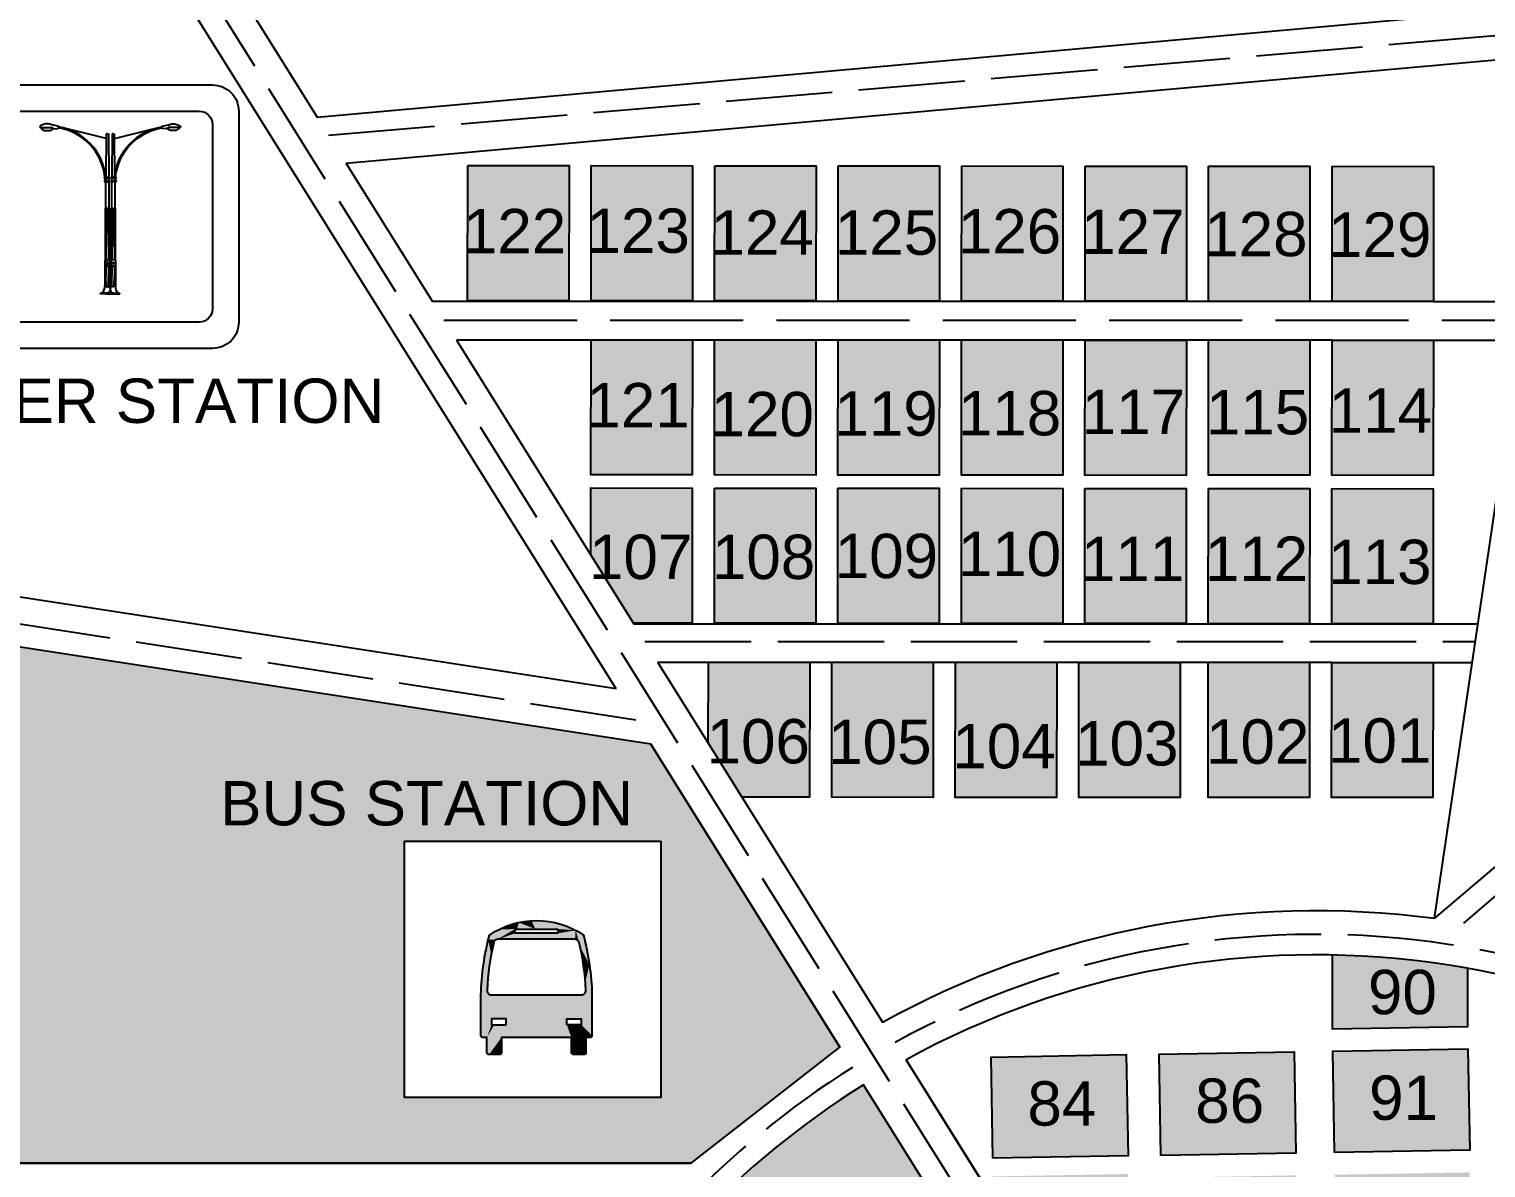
# Model space of a CAD drawing. Header units: metres. Extents: x 368 to 3789, y -155 to 1148.
# Drawn here: x 802.9 to 934.4, y 804.7 to 907.4 of the extents above; entities that cross this region are included whole.
import ezdxf

# ---------------------------------------------------------------- set-up
doc = ezdxf.new("R2010")
doc.units = ezdxf.units.M
doc.linetypes.add('ACAD_ISO02W100', pattern=[15, 12, -3])
doc.styles.get("Standard").update_dxf_attribs({"font": 'arial.ttf'})

# ---------------------------------------------------------------- blocks, each defined once
blk = doc.blocks.new('A$C32DE13C8')
at = {"color": 142, "true_color": 0x0094d4}
for points in [[(1000, 1000), (1000, 0), (0, 0), (0, 1000)], [(598.6, 656.7), (598.6, 640), (431.9, 640), (431.9, 656.7)], [(396.9, 283.3), (396.9, 306.7), (340.2, 306.7), (340.2, 283.3)], [(633.6, 283.3), (633.6, 306.7), (690.2, 306.7), (690.2, 283.3)]]:
    blk.add_lwpolyline(points, close=True, dxfattribs=at)
for points in [[(731.9, 400), (731.9, 241.7, -0.414214), (723.6, 233.3), (708.6, 233.3), (708.6, 175, -0.414214), (700.2, 166.7), (660.2, 166.7, -0.414214), (651.9, 175), (651.9, 233.3), (378.6, 233.3), (378.6, 175, -0.414214), (370.2, 166.7), (330.2, 166.7, -0.414214), (321.9, 175), (321.9, 233.3), (306.9, 233.3, -0.414214), (298.6, 241.7), (298.6, 400, -0.058206), (331.9, 633.3, -0.309091), (698.6, 633.3, -0.058206)], [(691.3, 400, 0.427088), (708, 417.4, 0.047534), (681.9, 603.9, 0.347294), (665.7, 616.7), (364.8, 616.7, 0.347294), (348.6, 603.9, 0.047534), (322.5, 417.4, 0.427088), (339.2, 400)]]:
    blk.add_lwpolyline(points, format="xyb", close=True, dxfattribs=at)
at = {"color": 142, "linetype": 'Continuous', "true_color": 0x0094d4}
for points in [[(431.9, 656.7), (446, 682.5), (435.8, 680.1)], [(431.9, 656.7), (439.8, 656.7), (446, 682.5)], [(511, 656.7), (446, 682.5), (439.8, 656.7)], [(511, 656.7), (450.1, 683.4), (446, 682.5)], [(511, 656.7), (454.2, 684.2), (450.1, 683.4)], [(511, 656.7), (458.3, 685), (454.2, 684.2)], [(511, 656.7), (462.5, 685.7), (458.3, 685)], [(511, 656.7), (466.6, 686.3), (462.5, 685.7)], [(511, 656.7), (470.8, 686.9), (466.6, 686.3)], [(511, 656.7), (475, 687.5), (470.8, 686.9)], [(511, 656.7), (479.1, 688), (475, 687.5)], [(511, 656.7), (483.3, 688.4), (479.1, 688)], [(511, 656.7), (487.5, 688.8), (483.3, 688.4)], [(511, 656.7), (491.7, 689.1), (487.5, 688.8)], [(511, 656.7), (495.9, 689.4), (491.7, 689.1)], [(668.1, 651.8), (513.7, 690), (495.9, 689.4)], [(668.1, 651.8), (495.9, 689.4), (598.6, 656.7)], [(495.9, 689.4), (511, 656.7), (598.6, 656.7)], [(668.1, 651.8), (531.6, 689.6), (513.7, 690)], [(668.1, 651.8), (549.4, 688.2), (531.6, 689.6)], [(668.1, 651.8), (567, 685.8), (549.4, 688.2)], [(668.1, 651.8), (584.6, 682.5), (567, 685.8)], [(668.1, 651.8), (601.9, 678.2), (584.6, 682.5)], [(362.9, 616.6), (431.9, 656.7), (327.1, 614.3)], [(431.9, 656.7), (331.9, 633.3), (327.1, 614.3)], [(431.9, 656.7), (340.6, 639.1), (331.9, 633.3)], [(431.9, 656.7), (349.5, 644.5), (340.6, 639.1)], [(431.9, 656.7), (358.5, 649.7), (349.5, 644.5)], [(431.9, 656.7), (367.7, 654.6), (358.5, 649.7)], [(362.9, 616.6), (364.8, 616.7), (431.9, 656.7)], [(364.8, 616.7), (431.9, 640), (431.9, 656.7)], [(364.8, 616.7), (435.8, 640), (431.9, 640)], [(364.8, 616.7), (430.3, 616.7), (435.8, 640)], [(431.9, 656.7), (377.1, 659.2), (367.7, 654.6)], [(431.9, 656.7), (386.6, 663.4), (377.1, 659.2)], [(431.9, 656.7), (396.2, 667.4), (386.6, 663.4)], [(431.9, 656.7), (405.9, 671.1), (396.2, 667.4)], [(431.9, 656.7), (415.8, 674.4), (405.9, 671.1)], [(431.9, 656.7), (425.8, 677.4), (415.8, 674.4)], [(431.9, 656.7), (435.8, 680.1), (425.8, 677.4)], [(529.6, 616.7), (435.8, 640), (430.3, 616.7)], [(529.6, 616.7), (518.8, 640), (435.8, 640)], [(598.6, 640), (518.8, 640), (529.6, 616.7)], [(665.7, 616.7), (668.1, 651.8), (529.6, 616.7)], [(668.1, 651.8), (598.6, 640), (529.6, 616.7)], [(668.1, 651.8), (598.6, 656.7), (598.6, 640)], [(668.1, 651.8), (619, 673), (601.9, 678.2)], [(668.1, 651.8), (635.7, 666.8), (619, 673)], [(668.1, 651.8), (652.1, 659.8), (635.7, 666.8)], [(665.7, 616.7), (667.6, 616.6), (668.1, 651.8)], [(667.6, 616.6), (669.4, 616.3), (668.1, 651.8)], [(669.4, 616.3), (671.2, 615.7), (668.1, 651.8)], [(671.2, 615.7), (672.9, 615), (668.1, 651.8)], [(672.9, 615), (674.5, 614.1), (668.1, 651.8)], [(674.5, 614.1), (676, 613.1), (668.1, 651.8)], [(676, 613.1), (677.4, 611.8), (668.1, 651.8)], [(677.4, 611.8), (678.7, 610.5), (668.1, 651.8)], [(678.7, 610.5), (679.8, 609), (668.1, 651.8)], [(679.8, 609), (680.7, 607.3), (668.1, 651.8)], [(680.7, 607.3), (681.4, 605.6), (668.1, 651.8)], [(681.4, 605.6), (681.9, 603.9), (668.1, 651.8)], [(681.9, 603.9), (722, 517.6), (668.1, 651.8)], [(722, 517.6), (683.6, 643), (668.1, 651.8)], [(722, 517.6), (698.6, 633.3), (683.6, 643)], [(722, 517.6), (703.4, 614.3), (698.6, 633.3)], [(327.1, 614.3), (298.6, 240.6), (298.9, 239.5)], [(327.1, 614.3), (298.6, 241.7), (298.6, 240.6)], [(327.1, 614.3), (298.6, 400), (298.6, 241.7)], [(327.1, 614.3), (299.3, 419.7), (298.6, 400)], [(327.1, 614.3), (298.9, 239.5), (299.2, 238.5)], [(327.1, 614.3), (299.2, 238.5), (299.7, 237.5)], [(327.1, 614.3), (300.3, 439.3), (299.3, 419.7)], [(327.1, 614.3), (299.7, 237.5), (300.3, 236.6)], [(327.1, 614.3), (300.3, 236.6), (301, 235.8)], [(327.1, 614.3), (301.8, 459), (300.3, 439.3)], [(327.1, 614.3), (301, 235.8), (301.8, 235.1)], [(327.1, 614.3), (301.8, 235.1), (302.7, 234.4)], [(327.1, 614.3), (303.6, 478.6), (301.8, 459)], [(327.1, 614.3), (302.7, 234.4), (303.7, 234)], [(327.1, 614.3), (305.9, 498.1), (303.6, 478.6)], [(327.1, 614.3), (303.7, 234), (304.8, 233.6)], [(327.1, 614.3), (304.8, 233.6), (305.8, 233.4)], [(327.1, 614.3), (305.8, 233.4), (306.9, 233.3)], [(327.1, 614.3), (308.5, 517.6), (305.9, 498.1)], [(327.1, 614.3), (306.9, 233.3), (324.4, 448.8)], [(327.1, 614.3), (311.4, 537.1), (308.5, 517.6)], [(327.1, 614.3), (314.8, 556.5), (311.4, 537.1)], [(327.1, 614.3), (318.5, 575.8), (314.8, 556.5)], [(327.1, 614.3), (322.6, 595.1), (318.5, 575.8)], [(327.1, 614.3), (324.4, 448.8), (325.7, 464.4)], [(327.1, 614.3), (325.7, 464.4), (327.3, 480.1)], [(361.1, 616.3), (362.9, 616.6), (327.1, 614.3)], [(359.3, 615.7), (361.1, 616.3), (327.1, 614.3)], [(357.6, 615), (359.3, 615.7), (327.1, 614.3)], [(356, 614.1), (357.6, 615), (327.1, 614.3)], [(348.6, 603.9), (327.1, 614.3), (345, 588.5)], [(348.6, 603.9), (349.1, 605.6), (327.1, 614.3)], [(349.1, 605.6), (349.8, 607.3), (327.1, 614.3)], [(349.8, 607.3), (350.7, 609), (327.1, 614.3)], [(350.7, 609), (351.8, 610.5), (327.1, 614.3)], [(351.8, 610.5), (353.1, 611.8), (327.1, 614.3)], [(353.1, 611.8), (354.4, 613.1), (327.1, 614.3)], [(354.4, 613.1), (356, 614.1), (327.1, 614.3)], [(327.1, 614.3), (341.8, 573.2), (345, 588.5)], [(327.1, 614.3), (338.7, 557.8), (341.8, 573.2)], [(327.1, 614.3), (336, 542.3), (338.7, 557.8)], [(327.1, 614.3), (333.4, 526.8), (336, 542.3)], [(327.1, 614.3), (331.1, 511.2), (333.4, 526.8)], [(327.1, 614.3), (329.1, 495.7), (331.1, 511.2)], [(327.1, 614.3), (327.3, 480.1), (329.1, 495.7)], [(681.9, 603.9), (685.4, 588.5), (722, 517.6)], [(685.4, 588.5), (688.7, 573.2), (722, 517.6)], [(688.7, 573.2), (691.7, 557.8), (722, 517.6)], [(722, 517.6), (707.9, 595.1), (703.4, 614.3)], [(722, 517.6), (712, 575.8), (707.9, 595.1)], [(722, 517.6), (715.7, 556.5), (712, 575.8)], [(707.9, 415.2), (690.2, 283.3), (722, 517.6)], [(690.2, 283.3), (724.6, 498.1), (722, 517.6)], [(691.7, 557.8), (694.5, 542.3), (722, 517.6)], [(694.5, 542.3), (697.1, 526.8), (722, 517.6)], [(697.1, 526.8), (699.4, 511.2), (722, 517.6)], [(699.4, 511.2), (701.4, 495.7), (722, 517.6)], [(701.4, 495.7), (703.2, 480.1), (722, 517.6)], [(703.2, 480.1), (704.8, 464.4), (722, 517.6)], [(704.8, 464.4), (706.1, 448.8), (722, 517.6)], [(706.1, 448.8), (707.1, 433.1), (722, 517.6)], [(707.1, 433.1), (708, 417.4), (722, 517.6)], [(708, 417.4), (707.9, 415.2), (722, 517.6)], [(722, 517.6), (719.1, 537.1), (715.7, 556.5)], [(690.2, 283.3), (726.8, 478.6), (724.6, 498.1)], [(690.2, 283.3), (728.7, 459), (726.8, 478.6)], [(690.2, 283.3), (730.1, 439.3), (728.7, 459)], [(306.9, 233.3), (323.3, 433.1), (324.4, 448.8)], [(306.9, 233.3), (322.5, 417.4), (323.3, 433.1)], [(306.9, 233.3), (322.6, 415.2), (322.5, 417.4)], [(306.9, 233.3), (322.9, 412.9), (322.6, 415.2)], [(306.9, 233.3), (340.2, 306.7), (322.9, 412.9)], [(340.2, 306.7), (323.6, 410.8), (322.9, 412.9)], [(340.2, 306.7), (324.5, 408.8), (323.6, 410.8)], [(340.2, 306.7), (325.7, 406.9), (324.5, 408.8)], [(340.2, 306.7), (327.1, 405.1), (325.7, 406.9)], [(340.2, 306.7), (328.8, 403.6), (327.1, 405.1)], [(340.2, 306.7), (330.6, 402.4), (328.8, 403.6)], [(340.2, 306.7), (332.6, 401.3), (330.6, 402.4)], [(340.2, 306.7), (334.7, 400.6), (332.6, 401.3)], [(340.2, 306.7), (336.9, 400.2), (334.7, 400.6)], [(340.2, 306.7), (339.2, 400), (336.9, 400.2)], [(340.2, 306.7), (378.6, 400), (339.2, 400)], [(340.2, 306.7), (356.3, 306.7), (378.6, 400)], [(378.6, 400), (356.3, 306.7), (396.9, 306.7)], [(378.6, 400), (396.9, 306.7), (629.8, 400)], [(396.9, 306.7), (396.9, 283.3), (629.8, 400)], [(396.9, 283.3), (633.6, 306.7), (629.8, 400)], [(633.6, 306.7), (673, 306.7), (629.8, 400)], [(691.3, 400), (629.8, 400), (673, 306.7)], [(691.3, 400), (673, 306.7), (690.2, 306.7)], [(690.2, 283.3), (731.2, 419.7), (730.1, 439.3)], [(690.2, 283.3), (731.9, 400), (731.2, 419.7)], [(707.9, 415.2), (707.6, 412.9), (690.2, 283.3)], [(707.6, 412.9), (706.9, 410.8), (690.2, 283.3)], [(706.9, 410.8), (706, 408.8), (690.2, 283.3)], [(706, 408.8), (704.8, 406.9), (690.2, 283.3)], [(704.8, 406.9), (703.3, 405.1), (690.2, 283.3)], [(703.3, 405.1), (701.7, 403.6), (690.2, 283.3)], [(701.7, 403.6), (699.9, 402.4), (690.2, 283.3)], [(699.9, 402.4), (697.9, 401.3), (690.2, 283.3)], [(697.9, 401.3), (695.7, 400.6), (690.2, 283.3)], [(695.7, 400.6), (693.5, 400.2), (690.2, 283.3)], [(693.5, 400.2), (691.3, 400), (690.2, 283.3)], [(690.2, 283.3), (731.9, 241.7), (731.9, 400)], [(691.3, 400), (690.2, 306.7), (690.2, 283.3)], [(306.9, 233.3), (321.9, 233.3), (340.2, 306.7)], [(321.9, 233.3), (340.2, 283.3), (340.2, 306.7)], [(396.9, 283.3), (633.6, 283.3), (633.6, 306.7)], [(321.9, 233.3), (323.7, 169.9), (350.7, 283.3)], [(321.9, 233.3), (350.7, 283.3), (340.2, 283.3)], [(321.9, 233.3), (323.4, 170.2), (323.7, 169.9)], [(321.9, 233.3), (323.1, 170.6), (323.4, 170.2)], [(321.9, 233.3), (322.9, 171), (323.1, 170.6)], [(321.9, 233.3), (322.7, 171.4), (322.9, 171)], [(321.9, 233.3), (322.5, 171.9), (322.7, 171.4)], [(321.9, 233.3), (322.4, 172.3), (322.5, 171.9)], [(321.9, 233.3), (322.2, 172.7), (322.4, 172.3)], [(321.9, 233.3), (322.1, 173.2), (322.2, 172.7)], [(321.9, 233.3), (322, 173.6), (322.1, 173.2)], [(321.9, 233.3), (322, 174.1), (322, 173.6)], [(321.9, 233.3), (321.9, 174.5), (322, 174.1)], [(321.9, 233.3), (321.9, 175), (321.9, 174.5)], [(396.9, 283.3), (323.7, 169.9), (324.1, 169.4)], [(396.9, 283.3), (350.7, 283.3), (323.7, 169.9)], [(396.9, 283.3), (324.1, 169.4), (324.5, 168.9)], [(396.9, 283.3), (324.5, 168.9), (325, 168.5)], [(396.9, 283.3), (325, 168.5), (325.5, 168.1)], [(396.9, 283.3), (325.5, 168.1), (326, 167.8)], [(396.9, 283.3), (326, 167.8), (326.6, 167.5)], [(396.9, 283.3), (326.6, 167.5), (327.2, 167.3)], [(396.9, 283.3), (327.2, 167.3), (327.8, 167)], [(396.9, 283.3), (327.8, 167), (328.4, 166.9)], [(396.9, 283.3), (328.4, 166.9), (329, 166.8)], [(396.9, 283.3), (329, 166.8), (329.6, 166.7)], [(396.9, 283.3), (329.6, 166.7), (330.2, 166.7)], [(396.9, 283.3), (330.2, 166.7), (378.6, 233.3)], [(330.2, 166.7), (378.6, 175), (378.6, 233.3)], [(396.9, 283.3), (378.6, 233.3), (651.9, 233.3)], [(396.9, 283.3), (651.9, 233.3), (633.6, 283.3)], [(651.9, 233.3), (683.8, 283.3), (633.6, 283.3)], [(651.9, 233.3), (708.6, 229.9), (683.8, 283.3)], [(651.9, 233.3), (708.6, 175), (708.6, 229.9)], [(651.9, 233.3), (708.5, 173.9), (708.6, 175)], [(651.9, 233.3), (708.3, 172.8), (708.5, 173.9)], [(651.9, 233.3), (707.9, 171.8), (708.3, 172.8)], [(651.9, 233.3), (707.5, 170.8), (707.9, 171.8)], [(651.9, 233.3), (706.9, 169.9), (707.5, 170.8)], [(651.9, 233.3), (706.1, 169.1), (706.9, 169.9)], [(651.9, 233.3), (705.3, 168.4), (706.1, 169.1)], [(651.9, 233.3), (704.4, 167.8), (705.3, 168.4)], [(651.9, 233.3), (703.4, 167.3), (704.4, 167.8)], [(651.9, 233.3), (702.4, 167), (703.4, 167.3)], [(651.9, 233.3), (701.3, 166.7), (702.4, 167)], [(651.9, 233.3), (700.2, 166.7), (701.3, 166.7)], [(651.9, 233.3), (660.2, 166.7), (700.2, 166.7)], [(651.9, 233.3), (659.2, 166.7), (660.2, 166.7)], [(651.9, 233.3), (658.1, 167), (659.2, 166.7)], [(651.9, 233.3), (657.1, 167.3), (658.1, 167)], [(651.9, 233.3), (656.1, 167.8), (657.1, 167.3)], [(651.9, 233.3), (655.2, 168.4), (656.1, 167.8)], [(651.9, 233.3), (654.3, 169.1), (655.2, 168.4)], [(651.9, 233.3), (653.6, 169.9), (654.3, 169.1)], [(651.9, 233.3), (653, 170.8), (653.6, 169.9)], [(651.9, 233.3), (652.5, 171.8), (653, 170.8)], [(651.9, 233.3), (652.2, 172.8), (652.5, 171.8)], [(651.9, 233.3), (652, 173.9), (652.2, 172.8)], [(651.9, 233.3), (651.9, 175), (652, 173.9)], [(690.2, 283.3), (683.8, 283.3), (708.6, 229.9)], [(690.2, 283.3), (731.8, 240.6), (731.9, 241.7)], [(690.2, 283.3), (731.6, 239.5), (731.8, 240.6)], [(690.2, 283.3), (731.3, 238.5), (731.6, 239.5)], [(690.2, 283.3), (730.8, 237.5), (731.3, 238.5)], [(690.2, 283.3), (730.2, 236.6), (730.8, 237.5)], [(690.2, 283.3), (729.5, 235.8), (730.2, 236.6)], [(690.2, 283.3), (728.6, 235.1), (729.5, 235.8)], [(690.2, 283.3), (727.7, 234.4), (728.6, 235.1)], [(690.2, 283.3), (726.8, 234), (727.7, 234.4)], [(690.2, 283.3), (725.7, 233.6), (726.8, 234)], [(690.2, 283.3), (724.7, 233.4), (725.7, 233.6)], [(690.2, 283.3), (723.6, 233.3), (724.7, 233.4)], [(690.2, 283.3), (708.6, 233.3), (723.6, 233.3)], [(690.2, 283.3), (708.6, 229.9), (708.6, 233.3)], [(330.2, 166.7), (378.5, 173.9), (378.6, 175)], [(330.2, 166.7), (378.3, 172.8), (378.5, 173.9)], [(330.2, 166.7), (377.9, 171.8), (378.3, 172.8)], [(330.2, 166.7), (377.5, 170.8), (377.9, 171.8)], [(330.2, 166.7), (376.9, 169.9), (377.5, 170.8)], [(330.2, 166.7), (376.1, 169.1), (376.9, 169.9)], [(330.2, 166.7), (375.3, 168.4), (376.1, 169.1)], [(330.2, 166.7), (374.4, 167.8), (375.3, 168.4)], [(330.2, 166.7), (373.4, 167.3), (374.4, 167.8)], [(330.2, 166.7), (372.4, 167), (373.4, 167.3)], [(330.2, 166.7), (371.3, 166.7), (372.4, 167)], [(330.2, 166.7), (370.2, 166.7), (371.3, 166.7)]]:
    blk.add_solid(points, dxfattribs=at)
blk = doc.blocks.new('streetlight016')
for p, q in [((-5250, 9234), (-5250, 9216)), ((-5117, 9336), (-5224, 9277)), ((-4291, 9264), (-4627, 9325)), ((-4268, 9174), (-4268, 9235)), ((-5220, 9186), (-4609, 9186)), ((-4570, 9167), (-4551, 9144)), ((-4513, 9126), (-4299, 9144)), ((-1772, 8612), (-3891, 9136)), ((-1770, 8851), (-1789, 6581)), ((-1710, 8851), (-1770, 8851)), ((-1710, 8851), (-1650, 8851)), ((-1650, 8851), (-1632, 6581)), ((-1860, 6531), (-1860, 6581)), ((-1609, 6531), (-1860, 6531)), ((-1860, 6384), (-1860, 6338)), ((-1609, 6384), (-1860, 6384)), ((-1860, 6338), (-1609, 6338)), ((-1856, 6581), (-1609, 6581)), ((-1838, 6598), (-1838, 6581)), ((-1838, 6531), (-1836, 6384)), ((-1836, 6338), (-1836, 6320)), ((-1836, 6320), (-1791, 6319)), ((-1791, 6338), (-1835, 851)), ((-1789, 6531), (-1790, 6384)), ((-1631, 6531), (-1630, 6384)), ((-1630, 6338), (-1585, 851)), ((-1609, 6581), (-1609, 6531)), ((-1609, 6384), (-1609, 6338)), ((-1752, 4906), (-1774, 2267)), ((-1722, 4935), (-1710, 4935)), ((-1698, 4935), (-1710, 4935)), ((-1668, 4906), (-1647, 2267)), ((-1777, 1863), (-1781, 1357)), ((-1727, 1912), (-1710, 1912)), ((-1710, 2217), (-1724, 2217)), ((-1710, 2217), (-1697, 2217)), ((-1693, 1912), (-1710, 1912)), ((-1643, 1863), (-1639, 1357)), ((-1769, 851), (-1781, 1357)), ((-1718, 802), (-1701, 802)), ((-1684, 802), (-1701, 802)), ((-1635, 853), (-1639, 1359))]:
    blk.add_line(p, q)
at = {"linetype": 'ByBlock'}
for p, q in [((-1355, 471), (-2065, 471)), ((-2065, 440), (-2065, 471)), ((-1355, 440), (-2065, 440)), ((-1355, 440), (-1355, 471))]:
    blk.add_line(p, q, dxfattribs=at)
for centre, radius, start, end in [((-5200, 9234), 50, 118.7947, 180), ((-5220, 9216), 30, 180, 270), ((-4366, 6791), 2654, 103.91236, 106.43701), ((-4871, 8754), 628, 89.84483, 102.21824), ((-4871, 8754), 628, 77.47142, 89.84483), ((-4822, 8977), 399, 61.93802, 77.47142), ((-4747, 9117), 240, 59.95792, 61.93802), ((-4298, 9235), 30, 360, 75.5245), ((-4769, 6275), 2998, 6.1588, 80.3777), ((-5105, 9205), 98.3, 191.46051, 217.87339), ((-4993, 9292), 240, 217.87339, 241.93802), ((-4919, 9433), 399, 241.93802, 257.47142), ((-4869, 9656), 628, 257.47142, 269.84483), ((-4869, 9656), 628, 269.84483, 282.21824), ((-4821, 9432), 399, 282.21824, 297.75164), ((-4747, 9292), 240, 297.75164, 321.81628), ((-4609, 9136), 50, 39.49119, 90), ((-4635, 9204), 98.3, 321.81628, 325.46079), ((-4512, 9176), 50, 219.49119, 268.95907), ((-4298, 9174), 30, 268.95907, 0), ((-4769, 6273), 2949, 6.331, 80.21353), ((-1722, 4905), 30, 90, 179.53448), ((-1698, 4905), 30, 0.46552, 90), ((-1727, 1862), 50, 90, 179.53448), ((-1724, 2267), 50, 179.53448, 270), ((-1710, 2051), 54.2, 90, 270), ((-1710, 2051), 54.2, 270, 90), ((-1697, 2267), 50, 270, 0.46552), ((-1693, 1862), 50, 0.46552, 90), ((-1719, 852), 50, 181.39655, 270.93104), ((-1685, 852), 50, 270.93104, 0.46552)]:
    blk.add_arc(centre, radius, start, end)
for centre, start, end in [((-2493, 855), 324.26318, 359.63171), ((-927, 856), 180.36829, 215.73682)]:
    blk.add_arc(centre, 658, start, end, dxfattribs=at)

msp = doc.modelspace()

# ---------------------------------------------------------------- hatches: boundary and pattern name
h = msp.add_hatch(color=105)
h.dxf.hatch_style = 1
h.paths.add_polyline_path([(851.65, 895.1), (842.51, 895.1), (842.5, 882.91), (851.64, 882.91)])
h.paths.add_polyline_path([(862.79, 895.09), (853.65, 895.1), (853.64, 882.91), (862.78, 882.9)])
h.paths.add_polyline_path([(873.93, 895.08), (864.79, 895.09), (864.78, 882.9), (873.92, 882.89)])
h.paths.add_polyline_path([(885.07, 895.07), (875.93, 895.08), (875.92, 882.89), (885.06, 882.88)])
h.paths.add_polyline_path([(896.21, 895.06), (887.07, 895.07), (887.06, 882.88), (896.2, 882.87)])
h.paths.add_polyline_path([(907.35, 895.05), (898.21, 895.06), (898.2, 882.87), (907.34, 882.86)])
h.paths.add_polyline_path([(918.49, 895.04), (909.35, 895.05), (909.34, 882.86), (918.48, 882.85)])
h.paths.add_polyline_path([(929.63, 895.03), (920.49, 895.04), (920.48, 882.85), (929.62, 882.84)])
h.paths.add_polyline_path([(929.62, 879.35), (920.48, 879.36), (920.47, 867.17), (929.61, 867.16)])
h.paths.add_polyline_path([(929.61, 865.96), (920.47, 865.97), (920.46, 853.78), (929.6, 853.77)])
h.paths.add_polyline_path([(929.6, 850.28), (920.46, 850.29), (920.44, 838.1), (929.58, 838.09)])
h.paths.add_polyline_path([(918.46, 850.29), (909.32, 850.3), (909.3, 838.11), (918.44, 838.1)])
h.paths.add_polyline_path([(906.78, 850.28), (897.64, 850.29), (897.63, 838.1), (906.77, 838.09)])
h.paths.add_polyline_path([(884.5, 850.3), (875.36, 850.31), (875.35, 838.12), (884.49, 838.11)])
h.paths.add_polyline_path([(895.64, 850.29), (886.5, 850.3), (886.49, 838.11), (895.63, 838.1)])
h.paths.add_polyline_path([(873.36, 850.31), (864.22, 850.32), (864.21, 843.01), (867.26, 838.12), (873.35, 838.12)])
h.paths.add_polyline_path([(873.91, 866.01), (864.77, 866.02), (864.76, 853.83), (873.9, 853.82)])
h.paths.add_polyline_path([(885.05, 866), (875.91, 866.01), (875.9, 853.82), (885.04, 853.81)])
h.paths.add_polyline_path([(896.19, 865.99), (887.05, 866), (887.04, 853.81), (896.18, 853.8)])
h.paths.add_polyline_path([(907.33, 865.98), (898.19, 865.99), (898.18, 853.8), (907.32, 853.79)])
h.paths.add_polyline_path([(918.47, 865.97), (909.33, 865.98), (909.32, 853.79), (918.46, 853.78)])
h.paths.add_polyline_path([(918.48, 879.36), (909.34, 879.37), (909.33, 867.18), (918.47, 867.17)])
h.paths.add_polyline_path([(907.34, 879.35), (898.2, 879.36), (898.19, 867.17), (907.33, 867.16)])
h.paths.add_polyline_path([(896.2, 879.36), (887.06, 879.37), (887.05, 867.18), (896.19, 867.17)])
h.paths.add_polyline_path([(885.06, 879.37), (875.92, 879.38), (875.91, 867.19), (885.05, 867.18)])
h.paths.add_polyline_path([(873.92, 879.38), (864.78, 879.39), (864.77, 867.2), (873.91, 867.19)])
h.paths.add_polyline_path([(862.78, 879.39), (853.64, 879.4), (853.63, 867.21), (862.77, 867.2)])
h.paths.add_polyline_path([(862.77, 866.02), (853.63, 866.03), (853.62, 859.95), (857.45, 853.83), (862.76, 853.83)])
h.paths.add_polyline_path([(841.08, 886.19), (852.41, 886.19), (852.41, 892.21), (841.08, 892.21)], flags=9)
h.paths.add_polyline_path([(852.2, 886.13), (863.57, 886.13), (863.57, 892.26), (852.2, 892.26)], flags=9)
h.paths.add_polyline_path([(863.4, 886.06), (874.73, 886.06), (874.73, 892.08), (863.4, 892.08)], flags=9)
h.paths.add_polyline_path([(874.61, 885.97), (885.98, 885.97), (885.98, 892.1), (874.61, 892.1)], flags=9)
h.paths.add_polyline_path([(885.7, 886.09), (897.06, 886.09), (897.06, 892.22), (885.7, 892.22)], flags=9)
h.paths.add_polyline_path([(896.84, 886.14), (908.18, 886.14), (908.18, 892.16), (896.84, 892.16)], flags=9)
h.paths.add_polyline_path([(907.93, 885.84), (919.3, 885.84), (919.3, 891.96), (907.93, 891.96)], flags=9)
h.paths.add_polyline_path([(919.1, 885.78), (930.47, 885.78), (930.47, 891.91), (919.1, 891.91)], flags=9)
h.paths.add_polyline_path([(919.18, 870), (930.51, 870), (930.51, 876.02), (919.18, 876.02)], flags=9)
h.paths.add_polyline_path([(919.11, 856.27), (930.47, 856.27), (930.47, 862.4), (919.11, 862.4)], flags=9)
h.paths.add_polyline_path([(919.1, 840.15), (930.47, 840.15), (930.47, 846.28), (919.1, 846.28)], flags=9)
h.paths.add_polyline_path([(908.09, 840.06), (919.46, 840.06), (919.46, 846.19), (908.09, 846.19)], flags=9)
h.paths.add_polyline_path([(896.29, 839.89), (907.65, 839.89), (907.65, 846.02), (896.29, 846.02)], flags=9)
h.paths.add_polyline_path([(852.2, 870.48), (863.54, 870.48), (863.54, 876.51), (852.2, 876.51)], flags=9)
h.paths.add_polyline_path([(908.08, 869.77), (919.45, 869.77), (919.45, 875.9), (908.08, 875.9)], flags=9)
h.paths.add_polyline_path([(896.89, 869.89), (908.23, 869.89), (908.23, 875.91), (896.89, 875.91)], flags=9)
h.paths.add_polyline_path([(885.71, 869.68), (897.08, 869.68), (897.08, 875.81), (885.71, 875.81)], flags=9)
h.paths.add_polyline_path([(874.57, 869.65), (885.93, 869.65), (885.93, 875.78), (874.57, 875.78)], flags=9)
h.paths.add_polyline_path([(863.4, 869.6), (874.77, 869.6), (874.77, 875.73), (863.4, 875.73)], flags=9)
h.paths.add_polyline_path([(907.99, 856.64), (919.33, 856.64), (919.33, 862.66), (907.99, 862.66)], flags=9)
h.paths.add_polyline_path([(896.82, 856.62), (908.15, 856.62), (908.15, 862.64), (896.82, 862.64)], flags=9)
h.paths.add_polyline_path([(885.7, 856.99), (897.07, 856.99), (897.07, 863.12), (885.7, 863.12)], flags=9)
h.paths.add_polyline_path([(874.6, 856.8), (885.96, 856.8), (885.96, 862.92), (874.6, 862.92)], flags=9)
h.paths.add_polyline_path([(863.52, 856.72), (874.89, 856.72), (874.89, 862.85), (863.52, 862.85)], flags=9)
h.paths.add_polyline_path([(874.01, 840.04), (885.37, 840.04), (885.37, 846.17), (874.01, 846.17)], flags=9)
h.paths.add_polyline_path([(885.2, 839.65), (896.57, 839.65), (896.57, 845.78), (885.2, 845.78)], flags=9)
h.paths.add_polyline_path([(863.04, 840.1), (874.41, 840.1), (874.41, 846.22), (863.04, 846.22)], flags=9)
h.paths.add_polyline_path([(852.43, 856.72), (863.79, 856.72), (863.79, 862.84), (852.43, 862.84)], flags=9)
at = {"true_color": 0xb6b7b4}
h = msp.add_hatch(color=253, dxfattribs=at)
h.dxf.hatch_style = 1
h.paths.add_polyline_path([(876.09, 815.59), (859.02, 842.93), (801.78, 851.73), (801.78, 805.11), (862.68, 805.11)])
h.paths.add_polyline_path([(859.92, 811.06), (836.8, 811.06), (836.8, 834.18), (859.92, 834.18)], flags=16)
h.paths.add_polyline_path([(852.57, 825.02, 0.347294), (852.19, 825.32), (845.23, 825.32, 1.188297), (844.33, 825.15, 0.047335), (844.26, 820.71, 0.427088), (844.64, 820.31), (852.78, 820.31, 1.320035), (853.71, 820.74, 0.047335)], flags=0)
h.paths.add_polyline_path([(852.76, 817.61), (851.45, 817.61), (851.45, 818.15), (852.76, 818.15)], flags=0)
h.paths.add_polyline_path([(850.64, 825.86), (846.79, 825.86), (846.79, 826.24), (850.64, 826.24)], flags=0)
h.paths.add_polyline_path([(845.98, 817.61), (844.67, 817.61), (844.67, 818.15), (845.98, 818.15)], flags=0)
h.paths.add_polyline_path([(819.15, 834.49), (860.03, 834.49), (860.03, 840.7), (819.15, 840.7)], flags=24)
h = msp.add_hatch(color=105)
h.dxf.hatch_style = 1
h.paths.add_polyline_path([(928.2, 770.93), (916.01, 770.72), (916.15, 762.85, -0.183279), (927.53, 760.75), (928.37, 761.53)])
h.paths.add_polyline_path([(933.28, 782.01), (921.1, 781.8), (921.25, 772.66), (933.44, 772.88)])
h.paths.add_polyline_path([(949.71, 781.38), (949.71, 782.11), (937.52, 782.05), (937.56, 772.91), (940.62, 772.93)])
h.paths.add_polyline_path([(917.61, 781.74), (905.42, 781.53), (905.5, 776.92), (908.3, 772.44), (917.76, 772.6)])
h.paths.add_polyline_path([(917.41, 792.88), (905.22, 792.67), (905.38, 783.53), (917.57, 783.74)])
h.paths.add_polyline_path([(933.09, 793.15), (920.9, 792.94), (921.06, 783.8), (933.25, 784.01)])
h.paths.add_polyline_path([(949.66, 793.25), (937.47, 793.19), (937.52, 784.05), (949.71, 784.11)])
h.paths.add_polyline_path([(949.61, 804.39), (937.42, 804.33), (937.47, 795.19), (949.66, 795.25)])
h.paths.add_polyline_path([(965.34, 804.46), (953.15, 804.39), (953.2, 795.25), (964.69, 795.31), (965.38, 795.96)])
h.paths.add_polyline_path([(932.9, 804.29), (920.71, 804.08), (920.87, 794.94), (933.05, 795.15)])
h.paths.add_polyline_path([(917.22, 804.02), (905.03, 803.81), (905.19, 794.67), (917.38, 794.88)])
h.paths.add_polyline_path([(902.08, 804.14), (889.89, 803.93), (889.93, 801.84), (894.2, 795), (902.24, 795)])
h.paths.add_polyline_path([(901.92, 814.91), (889.73, 814.69), (889.89, 805.56), (902.08, 805.77)])
h.paths.add_polyline_path([(917.06, 815.16), (904.87, 814.94), (905.03, 805.81), (917.22, 806.02)])
h.paths.add_polyline_path([(932.74, 815.43), (920.55, 815.22), (920.71, 806.08), (932.9, 806.29)])
h.paths.add_polyline_path([(949.56, 815.53), (937.37, 815.47), (937.42, 806.33), (949.61, 806.39)])
h.paths.add_polyline_path([(932.7, 822.7, 0.03977), (920.51, 823.9), (920.51, 817.22), (932.7, 817.43)])
h.paths.add_polyline_path([(922.45, 797.01), (930.71, 797.01), (930.71, 803.13), (922.45, 803.13)], flags=24)
h.paths.add_polyline_path([(922.95, 786.15), (931.21, 786.15), (931.21, 792.29), (922.95, 792.29)], flags=24)
h.paths.add_polyline_path([(923.15, 774.73), (931.41, 774.73), (931.41, 780.85), (923.15, 780.85)], flags=24)
h.paths.add_polyline_path([(939.23, 776.52), (947.49, 776.52), (947.49, 782.65), (939.23, 782.65)], flags=9)
h.paths.add_polyline_path([(915.85, 763.44), (927.21, 763.44), (927.21, 769.56), (915.85, 769.56)], flags=9)
h.paths.add_polyline_path([(907.47, 774.45), (915.73, 774.45), (915.73, 780.58), (907.47, 780.58)], flags=24)
h.paths.add_polyline_path([(907.27, 785.89), (915.53, 785.89), (915.53, 792.01), (907.27, 792.01)], flags=24)
h.paths.add_polyline_path([(891.98, 807.42), (900.24, 807.42), (900.24, 813.54), (891.98, 813.54)], flags=24)
h.paths.add_polyline_path([(906.77, 796.73), (915.03, 796.73), (915.03, 802.86), (906.77, 802.86)], flags=24)
h.paths.add_polyline_path([(907.12, 807.67), (915.38, 807.67), (915.38, 813.79), (907.12, 813.79)], flags=24)
h.paths.add_polyline_path([(939.53, 786.21), (947.78, 786.21), (947.78, 792.33), (939.53, 792.33)], flags=24)
h.paths.add_polyline_path([(939.33, 797.06), (947.58, 797.06), (947.58, 803.18), (939.33, 803.18)], flags=24)
h.paths.add_polyline_path([(939.43, 807.84), (947.68, 807.84), (947.68, 813.97), (939.43, 813.97)], flags=24)
h.paths.add_polyline_path([(922.8, 807.94), (931.06, 807.94), (931.06, 814.07), (922.8, 814.07)], flags=24)
h.paths.add_polyline_path([(955.25, 797.26), (963.51, 797.26), (963.51, 803.38), (955.25, 803.38)], flags=24)
h.paths.add_polyline_path([(892.14, 796.65), (900.4, 796.65), (900.4, 802.78), (892.14, 802.78)], flags=25)
h.paths.add_polyline_path([(922.7, 817.47), (930.96, 817.47), (930.96, 823.6), (922.7, 823.6)], flags=24)
h = msp.add_hatch(color=253, dxfattribs=at)
h.dxf.hatch_style = 1
h.paths.add_polyline_path([(878.21, 812.2, 0.258649), (841.96, 746.8), (902.75, 746.8, -0.258649), (910.42, 760.63)])
h.paths.add_polyline_path([(877.49, 781.04), (877.49, 763.84), (858.32, 763.84), (858.32, 781.04)], flags=16)
h.paths.add_polyline_path([(854.86, 751.17), (885.69, 751.17), (885.69, 762.31), (854.86, 762.31)], flags=24)

# ---------------------------------------------------------------- linework, layer by layer
at = {"linetype": 'ACAD_ISO02W100', "ltscale": 0.8}
for p, q in [((805.46, 932.58), (912.42, 761.53)), ((829.96, 897.84), (941.18, 907.34)), ((999.8, 884.76), (932.35, 826.76)), ((857.67, 845.09), (727.99, 865.29))]:
    msp.add_line(p, q, dxfattribs=at)
for p, q in [((855.9, 847.91), (803.87, 931.2)), ((920.48, 882.85), (839.32, 882.85)), ((929.62, 882.84), (937.95, 882.84)), ((920.48, 879.36), (841.5, 879.36)), ((929.62, 879.35), (937.43, 879.35)), ((855.9, 847.91, 24.06), (730.24, 867.24, 822)), ((859.02, 842.93), (801.78, 851.73, 363.44)), ((929.6, 850.28), (933.13, 850.28)), ((873.84, 809.26), (873.84, 809.26))]:
    msp.add_line(p, q)
at = {"color": 0, "linetype": 'ACAD_ISO02W100'}
msp.add_line((840.37, 881.17), (937.6, 881.17), dxfattribs=at)
at = {"color": 0, "linetype": 'ACAD_ISO02W100', "ltscale": 0.8}
msp.add_line((858.48, 852.18), (933.32, 852.18), dxfattribs=at)
for points in [[(817.77, 917.35), (828.93, 899.48), (941.1, 909.56)], [(941.25, 905.16), (998.23, 885.31), (929.71, 827.21), (941.25, 905.16), (831.54, 895.3), (839.32, 882.85)], [(841.5, 879.36), (857.49, 853.77), (929.6, 853.77), (933.64, 853.77)], [(853.62, 859.95), (853.63, 866.03), (862.77, 866.02), (862.76, 853.83), (857.45, 853.83)], [(859.02, 842.93), (801.78, 851.73), (801.78, 805.11), (862.68, 805.11), (876.09, 815.59)], [(801.78, 851.73), (801.78, 805.11), (862.68, 805.11), (876.09, 815.59), (859.02, 842.93), (801.78, 851.73)], [(864.21, 843.01), (864.22, 850.32), (873.36, 850.31), (873.35, 838.12), (867.26, 838.12)], [(859.02, 842.93), (876.09, 815.59)], [(932.7, 822.7), (932.7, 817.43), (920.51, 817.22), (920.51, 823.9)]]:
    msp.add_lwpolyline(points)
for points in [[(798.1, 880.99), (798.1, 900, -0.414214), (800.48, 902.37), (819.49, 902.37, -0.414214), (821.86, 900), (821.86, 880.99, -0.414214), (819.49, 878.61), (800.48, 878.61, -0.414214)], [(800.48, 882.18), (800.48, 898.81, -0.414214), (801.67, 900), (818.3, 900, -0.414214), (819.49, 898.81), (819.49, 882.18, -0.414214), (818.3, 880.99), (801.67, 880.99, -0.414214)]]:
    msp.add_lwpolyline(points, format="xyb", close=True)
for points in [[(842.51, 895.1), (851.65, 895.1), (851.64, 882.91), (842.5, 882.91)], [(853.65, 895.1), (862.79, 895.09), (862.78, 882.9), (853.64, 882.91)], [(864.79, 895.09), (873.93, 895.08), (873.92, 882.89), (864.78, 882.9)], [(875.93, 895.08), (885.07, 895.07), (885.06, 882.88), (875.92, 882.89)], [(887.07, 895.07), (896.21, 895.06), (896.2, 882.87), (887.06, 882.88)], [(898.21, 895.06), (907.35, 895.05), (907.34, 882.86), (898.2, 882.87)], [(909.35, 895.05), (918.49, 895.04), (918.48, 882.85), (909.34, 882.86)], [(920.49, 895.04), (929.63, 895.03), (929.62, 882.84), (920.48, 882.85)], [(853.64, 879.4), (862.78, 879.39), (862.77, 867.2), (853.63, 867.21)], [(864.78, 879.39), (873.92, 879.38), (873.91, 867.19), (864.77, 867.2)], [(875.92, 879.38), (885.06, 879.37), (885.05, 867.18), (875.91, 867.19)], [(887.06, 879.37), (896.2, 879.36), (896.19, 867.17), (887.05, 867.18)], [(898.2, 879.36), (907.34, 879.35), (907.33, 867.16), (898.19, 867.17)], [(909.34, 879.37), (918.48, 879.36), (918.47, 867.17), (909.33, 867.18)], [(920.48, 879.36), (929.62, 879.35), (929.61, 867.16), (920.47, 867.17)], [(864.77, 866.02), (873.91, 866.01), (873.9, 853.82), (864.76, 853.83)], [(875.91, 866.01), (885.05, 866), (885.04, 853.81), (875.9, 853.82)], [(887.05, 866), (896.19, 865.99), (896.18, 853.8), (887.04, 853.81)], [(898.19, 865.99), (907.33, 865.98), (907.32, 853.79), (898.18, 853.8)], [(909.33, 865.98), (918.47, 865.97), (918.46, 853.78), (909.32, 853.79)], [(920.47, 865.97), (929.61, 865.96), (929.6, 853.77), (920.46, 853.78)], [(875.36, 850.31), (884.5, 850.3), (884.49, 838.11), (875.35, 838.12)], [(886.5, 850.3), (895.64, 850.29), (895.63, 838.1), (886.49, 838.11)], [(897.64, 850.29), (906.78, 850.28), (906.77, 838.09), (897.63, 838.1)], [(909.32, 850.3), (918.46, 850.29), (918.44, 838.1), (909.3, 838.11)], [(920.46, 850.29), (929.6, 850.28), (929.58, 838.09), (920.44, 838.1)], [(889.89, 805.56), (889.73, 814.69), (901.92, 814.91), (902.08, 805.77)], [(905.03, 805.81), (904.87, 814.94), (917.06, 815.16), (917.22, 806.02)], [(920.71, 806.08), (920.55, 815.22), (932.74, 815.43), (932.9, 806.29)]]:
    msp.add_lwpolyline(points, close=True)
at = {"elevation": 845.66}
for points in [[(862.68, 805.11), (801.78, 805.11), (801.78, 851.73)], [(801.78, 805.11), (862.68, 805.11), (876.09, 815.59), (859.02, 842.93), (801.78, 851.73), (801.78, 805.11)], [(801.78, 805.11), (862.68, 805.11)]]:
    msp.add_lwpolyline(points, dxfattribs=at)
for points in [[(920.46, 850.29), (859.66, 850.29), (879.93, 817.85, -0.160124), (929.71, 827.21)], [(894.34, 794.78), (914.52, 762.47, -0.209878), (927.53, 760.75), (972.4, 802.49), (970.07, 800.32), (972.4, 802.49, 0.327096), (882.05, 814.45), (890.88, 800.32), (882.05, 814.45), (905.21, 777.38)], [(902.75, 746.8, -0.258649), (910.42, 760.63), (878.21, 812.2, 0.258649), (841.96, 746.8, -0.202319), (865.26, 802.03)]]:
    msp.add_lwpolyline(points, format="xyb")
at = {"linetype": 'ACAD_ISO02W100', "ltscale": 0.8}
for start, end in [(46.1572, 118.7636), (121.9932, 180)]:
    msp.add_arc((919.07, 746.8), 78.96, start, end, dxfattribs=at)

# ---------------------------------------------------------------- block references
for name, p, xscale, yscale, zscale in [('streetlight016', (812.92, 882.79), 0.001712840317555066, 0.001712840317555066, 0.001712840317555066), ('streetlight016', (807.6, 882.79), -0.001712840317555066, 0.001712840317555066, 0.001712840317555066), ('A$C32DE13C8', (836.8, 811.06), 0.02311817640598474, 0.02311817640598474, 0.02311817640598474)]:
    msp.add_blockref(name, p, dxfattribs=dict(xscale=xscale, yscale=yscale, zscale=zscale))

# ---------------------------------------------------------------- texts
for s, p in [('122', (842.08, 887.19)), ('123', (853.23, 887.23)), ('124', (864.41, 887.06)), ('125', (875.63, 887.06)), ('126', (886.72, 887.18)), ('127', (897.85, 887.14)), ('128', (908.95, 886.93)), ('129', (920.12, 886.87)), ('POWER STATION  ', (788.11, 871.89)), ('121', (853.21, 871.49)), ('120', (864.42, 870.69)), ('119', (875.59, 870.74)), ('118', (886.73, 870.77)), ('117', (897.9, 870.89)), ('115', (909.1, 870.86)), ('114', (920.18, 871)), ('110', (886.72, 858.08)), ('107', (853.45, 857.81)), ('108', (864.54, 857.81)), ('109', (875.62, 857.89)), ('111', (897.83, 857.62)), ('112', (909, 857.64)), ('113', (920.13, 857.36)), ('106', (864.06, 841.18)), ('105', (875.03, 841.13)), ('103', (897.31, 840.99)), ('102', (909.11, 841.15)), ('101', (920.12, 841.24)), ('104', (886.23, 840.74)), ('BUS STATION ', (820.18, 835.59)), ('90', (923.72, 818.56)), ('84', (893, 808.51)), ('86', (908.14, 808.76)), ('91', (923.82, 809.03))]:
    msp.add_text(s, height=4).set_placement(p)

doc.saveas('drawing.dxf')
